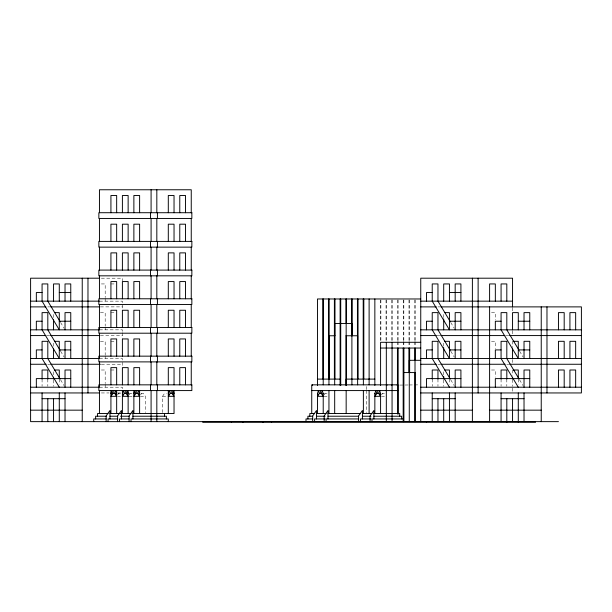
<?xml version="1.0" encoding="UTF-8"?>
<svg xmlns="http://www.w3.org/2000/svg" width="612" height="612" viewBox="0 0 612 612"><rect width="100%" height="100%" fill="white"/><g stroke="black" fill="none" stroke-linecap="round" stroke-linejoin="round"><path stroke-width="0.46" stroke-dasharray="3.06 2.29" d="M117.619 394.878L118.575 393.447M129.094 394.878L130.05 393.447M140.569 394.878L141.525 393.447M162.562 412.572L162.562 396.316L164.475 393.447L166.388 393.447M324.169 394.878L325.125 393.447M381.544 394.878L382.5 393.447M399.713 385.078L408.319 384.979M409.275 384.971L419.794 384.849M101.362 278.2L122.4 278.2L122.4 281.069M101.362 283.937L105.188 283.937L105.188 297.531M110.925 283.937L115.706 283.937M99.45 301.15L122.4 301.15L122.4 308.8M47.812 306.887L49.725 306.887M100.406 306.887L122.4 306.887M437.963 306.887L439.875 306.887M100.406 312.625L105.188 312.625L105.188 326.219M110.925 312.625L115.706 312.625M491.512 312.625L495.338 312.625L495.338 319.877M99.45 329.837L122.4 329.837L122.4 331.75M46.856 335.575L49.725 335.575M100.406 335.575L122.4 335.575M437.006 335.575L439.875 335.575M505.856 335.575L508.725 335.575M100.406 341.312L105.188 341.312L105.188 354.906M110.925 341.312L115.706 341.312M491.512 341.312L495.338 341.312L495.338 348.565M99.45 358.525L122.4 358.525L122.4 366.175M47.812 364.262L49.725 364.262M101.362 364.262L122.4 364.262M437.963 364.262L439.875 364.262M506.812 364.262L508.725 364.262M101.362 370L105.188 370L105.188 383.594M110.925 370L115.706 370M491.512 370L495.338 370L495.338 377.252M99.45 387.212L122.4 387.212L122.4 389.125M101.362 392.95L109.013 392.95M117.619 392.95L120.487 392.95M118.032 393.447L120.487 393.447M129.507 393.447L131.963 393.447M140.982 393.447L143.438 393.447L145.35 396.316L145.35 412.572M324.582 393.447L327.038 393.447M381.957 393.447L384.413 393.447M117.619 396.316L120.487 396.316M128.956 396.316L132.238 396.316M140.431 396.316L145.35 396.316M162.562 396.316L166.663 396.316M324.169 396.316L327.038 396.316M381.544 396.316L384.413 396.316M519.596 351.15L523.038 356.888M519.596 379.838L523.038 385.575M450.746 322.463L454.188 328.2M450.746 351.15L454.188 356.888M450.746 379.838L454.188 385.575M60.596 322.463L64.038 328.2M60.596 351.15L64.038 356.888M60.596 379.838L64.038 385.575M518.288 379.058L518.288 384.497M512.55 307.844L512.55 311.669M512.55 330.794L512.55 334.619M512.55 341.083L512.55 347.654M512.55 359.481L512.55 363.306M512.55 370L512.55 375.439M512.55 379.562L512.55 386.31M512.55 388.169L512.55 392.95M506.812 379.058L506.812 386.31M501.075 379.058L501.075 386.31M449.438 379.058L449.438 384.497M443.7 314.438L443.7 318.064M443.7 343.125L443.7 347.654M443.7 371.813L443.7 375.439M443.7 379.968L443.7 386.31M437.963 379.058L437.963 386.31M432.225 379.058L432.225 386.31M415.318 299.918L415.318 340.777M415.318 341.726L415.318 346.476M414.722 299.918L414.722 340.777M414.722 341.726L414.722 346.476M409.581 299.918L409.581 340.777M409.581 341.726L409.581 346.476M408.984 299.918L408.984 340.777M408.984 341.726L408.984 346.476M403.844 299.918L403.844 340.777M403.844 341.726L403.844 346.476M403.247 299.918L403.247 340.777M403.247 341.726L403.247 346.476M398.106 299.918L398.106 340.777M398.106 341.726L398.106 346.476M397.509 299.918L397.509 340.777M397.509 341.726L397.509 346.476M392.368 299.918L392.368 340.777M391.772 299.918L391.772 340.777M386.631 299.918L386.631 340.777M386.034 299.918L386.034 340.777M380.894 299.918L380.894 340.777M380.297 299.918L380.297 340.777M366.244 386.478L366.244 389.752M366.244 390.578L366.244 412.572M122.4 332.706L122.4 338.329M105.188 298.434L105.188 301.15M105.188 327.122L105.188 329.837M105.188 355.809L105.188 358.525M105.188 384.497L105.188 387.212M59.288 379.058L59.288 384.497M53.55 314.438L53.55 318.064M53.55 343.125L53.55 347.654M53.55 371.813L53.55 375.439M53.55 379.968L53.55 386.31M47.812 379.058L47.812 386.31M42.075 379.058L42.075 386.31"/><path stroke-width="0.92" d="M169.256 394.878L168.3 393.447L169.256 390.578L170.213 393.447L168.3 396.316L174.037 396.316L172.125 393.447L173.081 390.578L174.037 393.447L173.081 394.878M317.475 413.528L317.475 393.447L318.431 390.578L319.387 393.447L317.475 396.316L323.212 396.316L321.3 393.447L322.256 390.578L323.212 393.447L323.212 413.528M374.85 413.528L374.85 393.447L375.806 390.578L376.762 393.447L374.85 396.316L380.588 396.316L378.675 393.447L379.631 390.578L380.588 393.447L380.588 413.528M111.881 394.878L110.925 393.447L111.881 390.578L112.838 393.447L110.925 396.316L116.663 396.316L114.75 393.447L115.706 390.578L116.663 393.447L115.706 394.878M123.356 394.878L122.4 393.447L123.356 390.578L124.312 393.447L122.4 396.316L128.137 396.316L126.225 393.447L127.181 390.578L128.137 393.447L127.181 394.878M134.831 394.878L133.875 393.447L134.831 390.578L135.787 393.447L133.875 396.316L139.613 396.316L137.7 393.447L138.656 390.578L139.613 393.447L138.656 394.878M322.256 394.878L323.212 393.447M379.631 394.878L380.588 393.447M397.8 414.11L397.8 384.841L397.203 385.438L397.203 384.841M99.45 278.2L30.6 278.2L30.6 421.637L558.45 421.637M42.075 292.544L36.337 292.544L36.337 301.15M59.288 292.544L70.763 292.544M432.225 292.544L426.488 292.544L426.488 301.15M449.438 292.544L460.913 292.544M420.75 298.97L317.475 298.97L317.475 385.438M30.6 301.15L99.45 301.15M420.75 301.15L512.55 301.15M30.6 306.887L45.9 306.887M50.681 306.887L99.45 306.887M420.75 306.887L436.325 306.887M440.831 306.887L581.4 306.887L581.4 392.95L420.75 392.95M54.369 312.625L59.288 312.625L59.288 329.837L42.075 301.15L42.075 283.937L47.812 283.937L47.812 301.15L60.106 321.644M444.656 312.625L449.438 312.625L449.438 329.837L432.225 301.15L432.225 283.937L437.963 283.937L437.963 301.15L450.256 321.644M42.075 321.231L36.337 321.231L36.337 329.837M59.288 321.231L70.763 321.231M432.225 321.231L426.488 321.231L426.488 329.837M449.438 321.231L460.913 321.231M501.075 321.231L495.338 321.231L495.338 329.837M518.288 321.231L529.763 321.231M30.6 329.837L99.45 329.837L99.45 304.516M420.75 329.837L581.4 329.837M30.6 335.575L45.9 335.575M50.681 335.575L99.45 335.575M420.75 335.575L436.325 335.575M440.831 335.575L504.9 335.575M509.681 335.575L581.4 335.575M334.986 335.766L328.95 335.766L328.95 378.889M54.369 341.312L59.288 341.312L59.288 349.467M444.656 341.312L449.438 341.312L449.438 349.467M513.369 341.312L518.288 341.312L518.288 349.467M420.75 342.299L380.588 342.299L380.588 385.438M380.588 348.037L420.75 348.037M42.075 349.919L36.337 349.919L36.337 358.525M70.763 349.919L59.288 349.919L59.288 358.525L42.075 329.837L42.075 312.625L47.812 312.625L47.812 329.837L60.106 350.332M432.225 349.919L426.488 349.919L426.488 358.525M460.913 349.919L449.438 349.919L449.438 358.525L432.225 329.837L432.225 312.625L437.963 312.625L437.963 329.837L450.256 350.332M501.075 349.919L495.338 349.919L495.338 358.525M529.763 349.919L518.288 349.919L518.288 358.525L501.075 329.837L501.075 312.625L506.812 312.625L506.812 329.837L519.106 350.332M30.6 358.525L99.45 358.525L99.45 333.203M420.75 358.525L581.4 358.525M420.75 360.307L409.275 360.307L409.275 421.637M30.6 364.262L46.175 364.262M50.681 364.262L100.406 364.262M420.75 364.262L436.325 364.262M440.831 364.262L505.175 364.262M509.681 364.262L581.4 364.262M54.369 370L59.288 370L59.288 378.155M444.656 370L449.438 370L449.438 378.155M513.369 370L518.288 370L518.288 378.155M70.763 378.606L36.337 378.606L36.337 387.212M460.913 378.606L426.488 378.606L426.488 387.212M529.763 378.606L495.338 378.606L495.338 387.212M317.475 379.103L340.425 379.103L340.425 384.841M374.85 379.103L346.163 379.103L346.163 384.841M397.8 384.841L311.738 384.841L311.738 413.528M30.6 387.212L99.45 387.212L99.45 361.891M420.75 387.212L581.4 387.212M311.738 390.578L397.8 390.578M30.6 392.95L99.45 392.95M112.838 393.447L115.293 393.447M124.312 393.447L126.768 393.447M135.787 393.447L138.243 393.447M170.213 393.447L172.125 393.447M319.387 393.447L321.843 393.447M376.762 393.447L379.218 393.447M42.075 398.687L65.025 398.687M432.225 398.687L455.175 398.687M501.075 398.687L524.025 398.687M30.6 410.162L82.237 410.162M420.75 410.162L472.387 410.162M489.6 410.162L541.237 410.162M108.056 413.528L97.538 413.528L97.538 416.229M109.969 413.528L131.006 413.528M132.919 413.528L174.037 413.528L174.037 390.578M314.606 413.528L309.825 413.528L309.825 416.229M316.519 413.528L326.081 413.528M327.994 413.528L360.506 413.528M362.419 413.528L371.981 413.528M373.894 413.528L399.713 413.528L399.713 416.229M106.144 416.229L95.625 416.229L95.625 418.937M109.969 416.229L117.619 416.229M120.487 416.229L129.094 416.229M132.919 416.229L166.388 416.229L166.388 418.937M312.694 416.229L307.913 416.229L307.913 418.937M316.519 416.229L325.125 416.229M327.994 416.229L358.594 416.229M362.419 416.229L371.025 416.229M373.894 416.229L401.625 416.229L401.625 418.937M106.144 418.937L93.713 418.937L93.713 421.637M117.619 418.937L108.056 418.937L108.056 421.637M129.094 418.937L119.531 418.937L119.531 421.637M312.694 418.937L306 418.937L306 421.637M325.125 418.937L314.606 418.937L314.606 421.637M358.647 418.937L326.081 418.937L326.081 421.637M371.025 418.937L360.506 418.937L360.506 421.637M403.538 418.937L371.981 418.937L371.981 421.637M374.85 393.447L375.806 394.878M317.475 393.447L318.431 394.878M519.106 379.019L506.812 358.525L506.812 341.312L501.075 341.312L501.075 358.525L518.288 387.212M450.256 379.019L437.963 358.525L437.963 341.312L432.225 341.312L432.225 358.525L449.438 387.212M60.106 379.019L47.812 358.525L47.812 341.312L42.075 341.312L42.075 358.525L59.288 387.212M575.663 329.837L575.663 312.625L569.925 312.625L569.925 329.837M575.663 358.525L575.663 341.312L569.925 341.312L569.925 358.525M575.663 387.212L575.663 370L569.925 370L569.925 387.212M564.188 329.837L564.188 312.625L558.45 312.625L558.45 329.837M564.188 358.525L564.188 341.312L558.45 341.312L558.45 358.525M564.188 387.212L564.188 370L558.45 370L558.45 387.212M546.975 306.887L546.975 392.95M541.237 306.887L541.237 421.637M535.5 421.637L535.5 422.234L202.725 422.234L202.725 421.637M529.763 329.837L529.763 312.625L524.025 312.625L524.025 329.837M529.763 358.525L529.763 341.312L524.025 341.312L524.025 358.525M529.763 387.212L529.763 370L524.025 370L524.025 387.212M524.025 392.95L524.025 421.637M518.288 329.837L518.288 312.625L512.55 312.625L512.55 329.837M518.288 392.95L518.288 422.234M512.55 306.887L512.55 278.2L420.75 278.2L420.75 421.637M512.55 348.565L512.55 358.525M512.55 377.252L512.55 379.058M512.55 398.687L512.55 421.637M506.812 301.15L506.812 283.937L501.075 283.937L501.075 301.15M506.812 379.058L506.812 370L501.075 370L501.075 379.058M506.812 398.687L506.812 422.234M501.075 392.95L501.075 421.637M495.338 301.15L495.338 283.937L489.6 283.937L489.6 301.15M489.6 306.887L489.6 421.637M478.125 278.2L478.125 392.95M472.387 278.2L472.387 421.637M460.913 301.15L460.913 283.937L455.175 283.937L455.175 301.15M460.913 329.837L460.913 312.625L455.175 312.625L455.175 329.837M460.913 358.525L460.913 341.312L455.175 341.312L455.175 358.525M460.913 387.212L460.913 370L455.175 370L455.175 387.212M455.175 392.95L455.175 421.637M449.438 301.15L449.438 283.937L443.7 283.937L443.7 301.15M449.438 392.95L449.438 421.637M443.7 318.967L443.7 329.837M443.7 347.654L443.7 358.525M443.7 376.342L443.7 379.058M443.7 398.687L443.7 421.637M437.963 379.058L437.963 370L432.225 370L432.225 379.058M437.963 398.687L437.963 421.637M432.225 392.95L432.225 421.637M426.488 421.637L426.488 422.234M415.372 348.037L415.372 360.307M415.372 421.637L415.372 372.57L403.538 372.57L403.538 421.637M415.012 360.307L415.012 372.57M414.653 348.037L414.653 360.307M414.653 372.57L414.653 421.637M409.635 348.037L409.635 372.57M408.915 348.037L408.915 372.57M403.897 348.037L403.897 421.637M403.178 348.037L403.178 421.637M398.16 348.037L398.16 413.995M397.44 348.037L397.44 385.315M392.062 342.299L392.062 421.637M391.466 384.841L391.466 385.438M386.922 384.841L386.922 385.438M386.325 342.299L386.325 421.637M377.719 390.578L377.719 393.447M374.85 298.97L374.85 385.438M373.894 418.937L373.894 410.491L370.069 415.9L370.069 421.637M369.113 298.97L369.113 378.889M369.113 379.103L369.113 384.841M369.113 390.578L369.113 413.528M363.819 298.97L363.819 378.782M363.375 379.103L363.375 384.841M363.375 390.578L363.375 413.528M363.214 298.97L363.214 378.782M362.419 418.937L362.419 410.491L358.594 415.9L358.594 421.637M358.035 298.97L358.035 378.782M357.637 378.874L357.637 335.766L345.864 335.766L345.864 385.438M357.637 379.103L357.637 384.841M357.439 298.97L357.439 378.782M352.198 298.97L352.198 335.766M351.9 378.752L351.9 323.503L334.688 323.503L334.688 335.766M351.9 379.103L351.9 384.841M351.602 298.97L351.602 335.766M346.461 298.97L346.461 323.503M346.461 335.766L346.461 385.438M346.163 323.503L346.163 335.766M346.163 390.578L346.163 413.528M345.864 298.97L345.864 323.503M340.723 298.97L340.723 385.438M340.127 298.97L340.127 385.438M334.986 298.97L334.986 378.752M334.688 379.103L334.688 384.841M334.688 390.578L334.688 413.528M334.389 298.97L334.389 378.752M329.149 298.97L329.149 378.782M328.95 379.103L328.95 384.841M328.95 390.578L328.95 413.528M328.552 298.97L328.552 378.782M327.994 418.937L327.994 410.491L324.169 415.9L324.169 421.637M323.373 298.97L323.373 378.782M323.212 379.103L323.212 384.841M322.769 298.97L322.769 378.782M320.344 390.578L320.344 393.447M316.519 418.937L316.519 410.491L312.694 415.9L312.694 421.637M312.334 384.841L312.334 385.438M271.575 421.637L271.575 422.234M262.969 421.637L262.969 422.234M242.888 421.637L242.888 422.234M231.412 421.637L231.412 422.234M191.25 212.716L191.25 189.766L99.45 189.766L99.45 212.716M191.25 218.453L191.25 241.403M191.25 247.141L191.25 270.091M191.25 275.828L191.25 298.778M191.25 304.516L191.25 327.466M191.25 333.203L191.25 356.153M191.25 361.891L191.25 384.841M185.513 212.716L185.513 195.503L179.775 195.503L179.775 212.716M185.513 241.403L185.513 224.191L179.775 224.191L179.775 241.403M185.513 270.091L185.513 252.878L179.775 252.878L179.775 270.091M185.513 298.778L185.513 281.566L179.775 281.566L179.775 298.778M185.513 327.466L185.513 310.253L179.775 310.253L179.775 327.466M185.513 356.153L185.513 338.941L179.775 338.941L179.775 356.153M185.513 384.841L185.513 367.628L179.775 367.628L179.775 384.841M174.037 212.716L174.037 195.503L168.3 195.503L168.3 212.716M174.037 241.403L174.037 224.191L168.3 224.191L168.3 241.403M174.037 270.091L174.037 252.878L168.3 252.878L168.3 270.091M174.037 298.778L174.037 281.566L168.3 281.566L168.3 298.778M174.037 327.466L174.037 310.253L168.3 310.253L168.3 327.466M174.037 356.153L174.037 338.941L168.3 338.941L168.3 356.153M174.037 384.841L174.037 367.628L168.3 367.628L168.3 384.841M171.169 390.578L171.169 393.447M168.3 390.578L168.3 413.528M168.3 421.637L168.3 418.937L131.006 418.937L131.006 421.637M164.475 413.528L164.475 416.229M157.422 212.716L157.422 218.453M157.422 241.403L157.422 247.141M157.422 270.091L157.422 275.828M157.422 298.778L157.422 304.516M157.422 327.466L157.422 333.203M157.422 356.153L157.422 361.891M157.422 384.841L157.422 390.578M156.825 189.766L156.825 212.716M156.825 218.453L156.825 241.403M156.825 247.141L156.825 270.091M156.825 275.828L156.825 298.778M156.825 304.516L156.825 327.466M156.825 333.203L156.825 356.153M156.825 361.891L156.825 384.841M156.825 390.578L156.825 421.637M151.088 189.766L151.088 212.716M151.088 218.453L151.088 241.403M151.088 247.141L151.088 270.091M151.088 275.828L151.088 298.778M151.088 304.516L151.088 327.466M151.088 333.203L151.088 356.153M151.088 361.891L151.088 384.841M151.088 390.578L151.088 421.637M150.491 212.716L150.491 218.453M150.491 241.403L150.491 247.141M150.491 270.091L150.491 275.828M150.491 298.778L150.491 304.516M150.491 327.466L150.491 333.203M150.491 356.153L150.491 361.891M150.491 384.841L150.491 390.578M139.613 212.716L139.613 195.503L133.875 195.503L133.875 212.716M139.613 241.403L139.613 224.191L133.875 224.191L133.875 241.403M139.613 270.091L139.613 252.878L133.875 252.878L133.875 270.091M139.613 298.778L139.613 281.566L133.875 281.566L133.875 298.778M139.613 327.466L139.613 310.253L133.875 310.253L133.875 327.466M139.613 356.153L139.613 338.941L133.875 338.941L133.875 356.153M139.613 384.841L139.613 367.628L133.875 367.628L133.875 384.841M139.613 390.578L139.613 413.528M136.744 390.578L136.744 393.447M133.875 390.578L133.875 413.528M132.919 418.937L132.919 410.491L129.094 415.9L129.094 421.637M128.137 212.716L128.137 195.503L122.4 195.503L122.4 212.716M128.137 241.403L128.137 224.191L122.4 224.191L122.4 241.403M128.137 270.091L128.137 252.878L122.4 252.878L122.4 270.091M128.137 298.778L128.137 281.566L122.4 281.566L122.4 298.778M128.137 327.466L128.137 310.253L122.4 310.253L122.4 327.466M128.137 356.153L128.137 338.941L122.4 338.941L122.4 356.153M128.137 384.841L128.137 367.628L122.4 367.628L122.4 384.841M128.137 390.578L128.137 413.528M125.269 390.578L125.269 393.447M122.4 390.578L122.4 413.528M121.444 418.937L121.444 410.491L117.619 415.9L117.619 421.637M116.663 212.716L116.663 195.503L110.925 195.503L110.925 212.716M116.663 241.403L116.663 224.191L110.925 224.191L110.925 241.403M116.663 270.091L116.663 252.878L110.925 252.878L110.925 270.091M116.663 298.778L116.663 281.566L110.925 281.566L110.925 298.778M116.663 327.466L116.663 310.253L110.925 310.253L110.925 327.466M116.663 356.153L116.663 338.941L110.925 338.941L110.925 356.153M116.663 384.841L116.663 367.628L110.925 367.628L110.925 384.841M116.663 390.578L116.663 413.528M113.794 390.578L113.794 393.447M110.925 390.578L110.925 413.528M109.969 418.937L109.969 410.491L106.144 415.9L106.144 421.637M99.45 218.453L99.45 241.403M99.45 247.141L99.45 270.091M99.45 275.828L99.45 298.778M99.45 390.578L99.45 413.528M87.975 278.2L87.975 392.95M82.237 278.2L82.237 421.637M70.763 301.15L70.763 283.937L65.025 283.937L65.025 301.15M70.763 329.837L70.763 312.625L65.025 312.625L65.025 329.837M70.763 358.525L70.763 341.312L65.025 341.312L65.025 358.525M70.763 387.212L70.763 370L65.025 370L65.025 387.212M65.025 392.95L65.025 421.637M59.288 301.15L59.288 283.937L53.55 283.937L53.55 301.15M59.288 392.95L59.288 421.637M53.55 319.877L53.55 329.837M53.55 348.565L53.55 358.525M53.55 377.252L53.55 379.058M53.55 398.687L53.55 421.637M47.812 379.058L47.812 370L42.075 370L42.075 379.058M47.812 398.687L47.812 421.637M42.075 392.95L42.075 421.637M191.847 212.716L98.853 212.716L98.853 218.453L191.847 218.453L191.847 212.716M191.847 241.403L98.853 241.403L98.853 247.141L191.847 247.141L191.847 241.403M191.847 270.091L98.853 270.091L98.853 275.828L191.847 275.828L191.847 270.091M191.847 298.778L98.853 298.778L98.853 304.516L191.847 304.516L191.847 298.778M191.847 327.466L98.853 327.466L98.853 333.203L191.847 333.203L191.847 327.466M191.847 356.153L98.853 356.153L98.853 361.891L191.847 361.891L191.847 356.153M191.847 384.841L98.853 384.841L98.853 390.578L191.847 390.578L191.847 384.841"/></g></svg>
